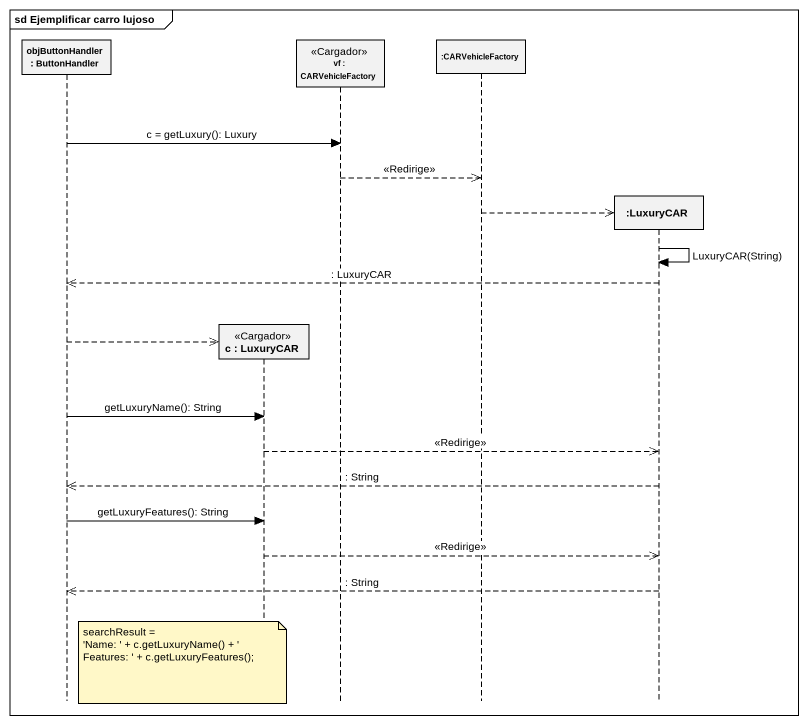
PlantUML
@startuml
mainframe sd Ejemplificar carro lujoso
hide footbox
participant "objButtonHandler : ButtonHandler" as objButtonHandler
participant "c : LuxuryCAR" as c <<Cargador>>
participant "vf : CARVehicleFactory" as vf <<Cargador>>
participant ":CARVehicleFactory" as CARVehicleFactory
participant ":LuxuryCAR" as LuxuryCAR

objButtonHandler -> vf : c = getLuxury(): Luxury
vf -->> CARVehicleFactory : <<Redirige>>
CARVehicleFactory -->> LuxuryCAR **
LuxuryCAR -> LuxuryCAR : LuxuryCAR(String)
LuxuryCAR -->> objButtonHandler : : LuxuryCAR
objButtonHandler -->> c **
objButtonHandler -> c : getLuxuryName(): String
c -->> LuxuryCAR : <<Redirige>>
LuxuryCAR -->> objButtonHandler : : String
objButtonHandler -> c : getLuxuryFeatures(): String
c -->> LuxuryCAR : <<Redirige>>
LuxuryCAR -->> objButtonHandler : : String
note over c
  searchResult =
  ~'Name: ' + c.getLuxuryName() + ' Features: ' + c.getLuxuryFeatures();
end note
@enduml
